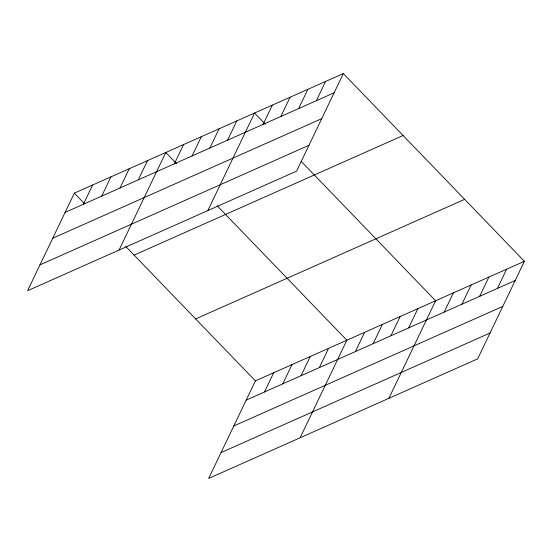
<?xml version="1.0" encoding="UTF-8"?>
<svg xmlns="http://www.w3.org/2000/svg" width="552" height="552" viewBox="0 0 552 552"><rect width="100%" height="100%" fill="white"/><g stroke="black" fill="none" stroke-linecap="round" stroke-linejoin="round"><path stroke-width="0.83" d="M343.337 73.561L74.341 193.145L27.6 290.697L296.596 171.12L343.337 73.561L524.4 261.303L477.659 358.855L208.663 478.439L255.403 380.88L524.4 261.303M83.414 204.247L92.632 185.017M101.706 196.119L110.924 176.881M119.998 187.984L129.216 168.753M138.29 179.855L147.508 160.618M119.059 250.042L165.8 152.49L176.557 163.64M174.335 163.827L183.554 144.596M192.089 155.94L201.307 136.703M209.843 148.046L219.061 128.809M227.596 140.153L236.815 120.916M207.828 210.581L254.569 113.029L265.326 124.179M263.111 124.366L272.322 105.135M280.864 116.472L290.076 97.242M298.618 108.585L307.83 89.348M316.372 100.692L325.583 81.454M264.477 391.982L273.695 372.752M282.769 383.854L291.987 364.617M301.061 375.719L310.279 356.488M319.353 367.591L328.571 348.36M300.122 437.777L346.863 340.225L217.184 205.765M355.398 351.569L364.617 332.332M373.152 343.675L382.37 324.438M390.906 335.782L400.124 316.551M408.659 327.888L417.878 308.658M388.891 398.316L435.631 300.764L301.171 161.35M444.167 312.101L453.385 292.87M461.921 304.214L471.139 284.977M479.674 296.32L488.893 277.083M497.428 288.427L506.646 269.197M65.122 212.382L334.126 92.798M52.744 238.222L321.74 118.645M39.986 264.856L308.982 145.273M134.088 255.1L403.091 135.516M195.649 318.932L464.653 199.348M246.185 400.117L515.182 280.533M233.806 425.965L502.803 306.381M221.041 452.592L490.045 333.008M74.341 193.145L84.497 203.681M125.725 246.427L255.403 380.88"/></g></svg>
